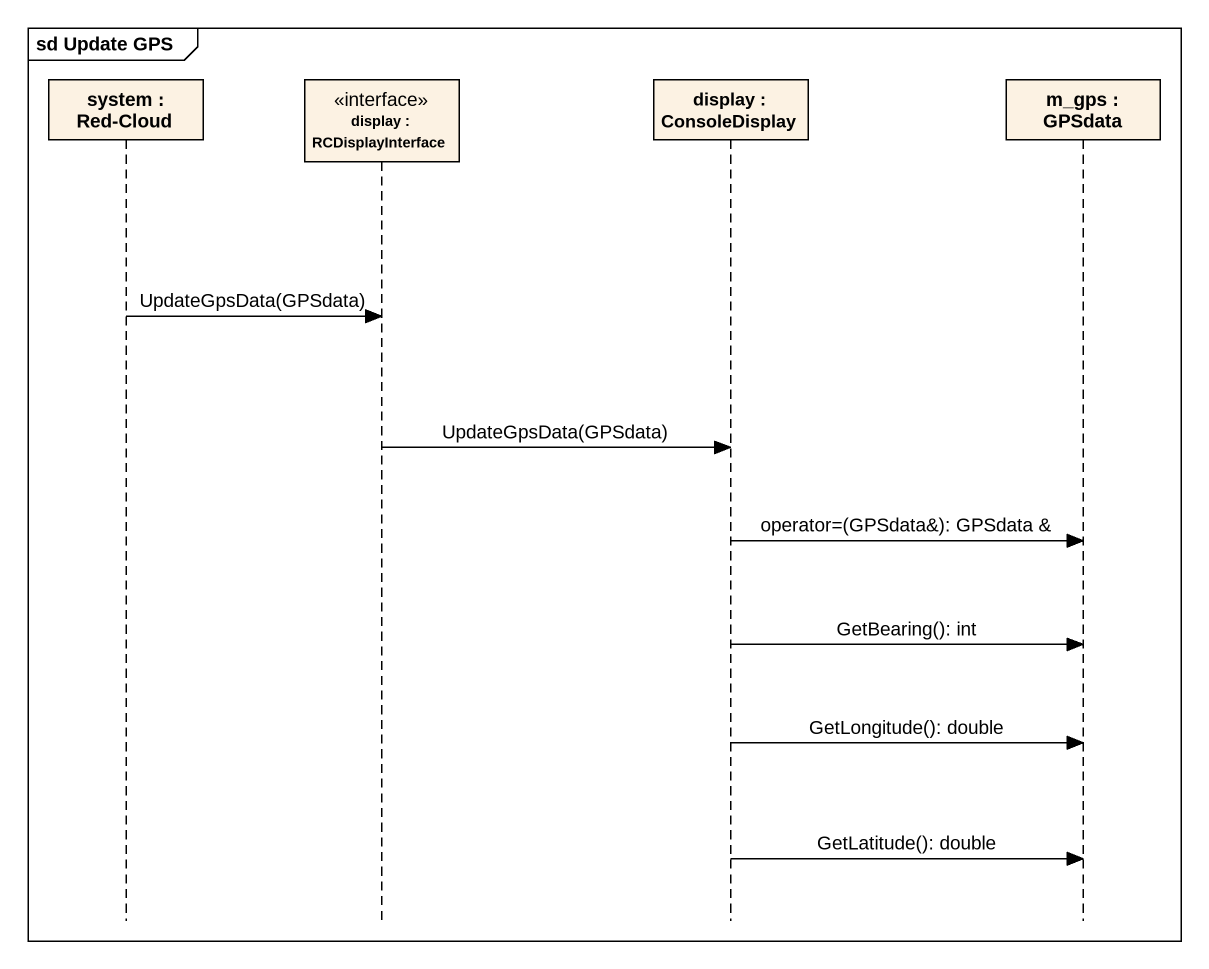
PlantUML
@startuml
mainframe sd Update GPS
hide footbox
participant "system : Red-Cloud" as system
participant "display : RCDisplayInterface" as display <<interface>>
participant "display : ConsoleDisplay" as display_2
participant "m_gps : GPSdata" as m_gps

system -> display : UpdateGpsData(GPSdata)
display -> display_2 : UpdateGpsData(GPSdata)
display_2 -> m_gps : operator=(GPSdata&): GPSdata &
display_2 -> m_gps : GetBearing(): int
display_2 -> m_gps : GetLongitude(): double
display_2 -> m_gps : GetLatitude(): double
@enduml
